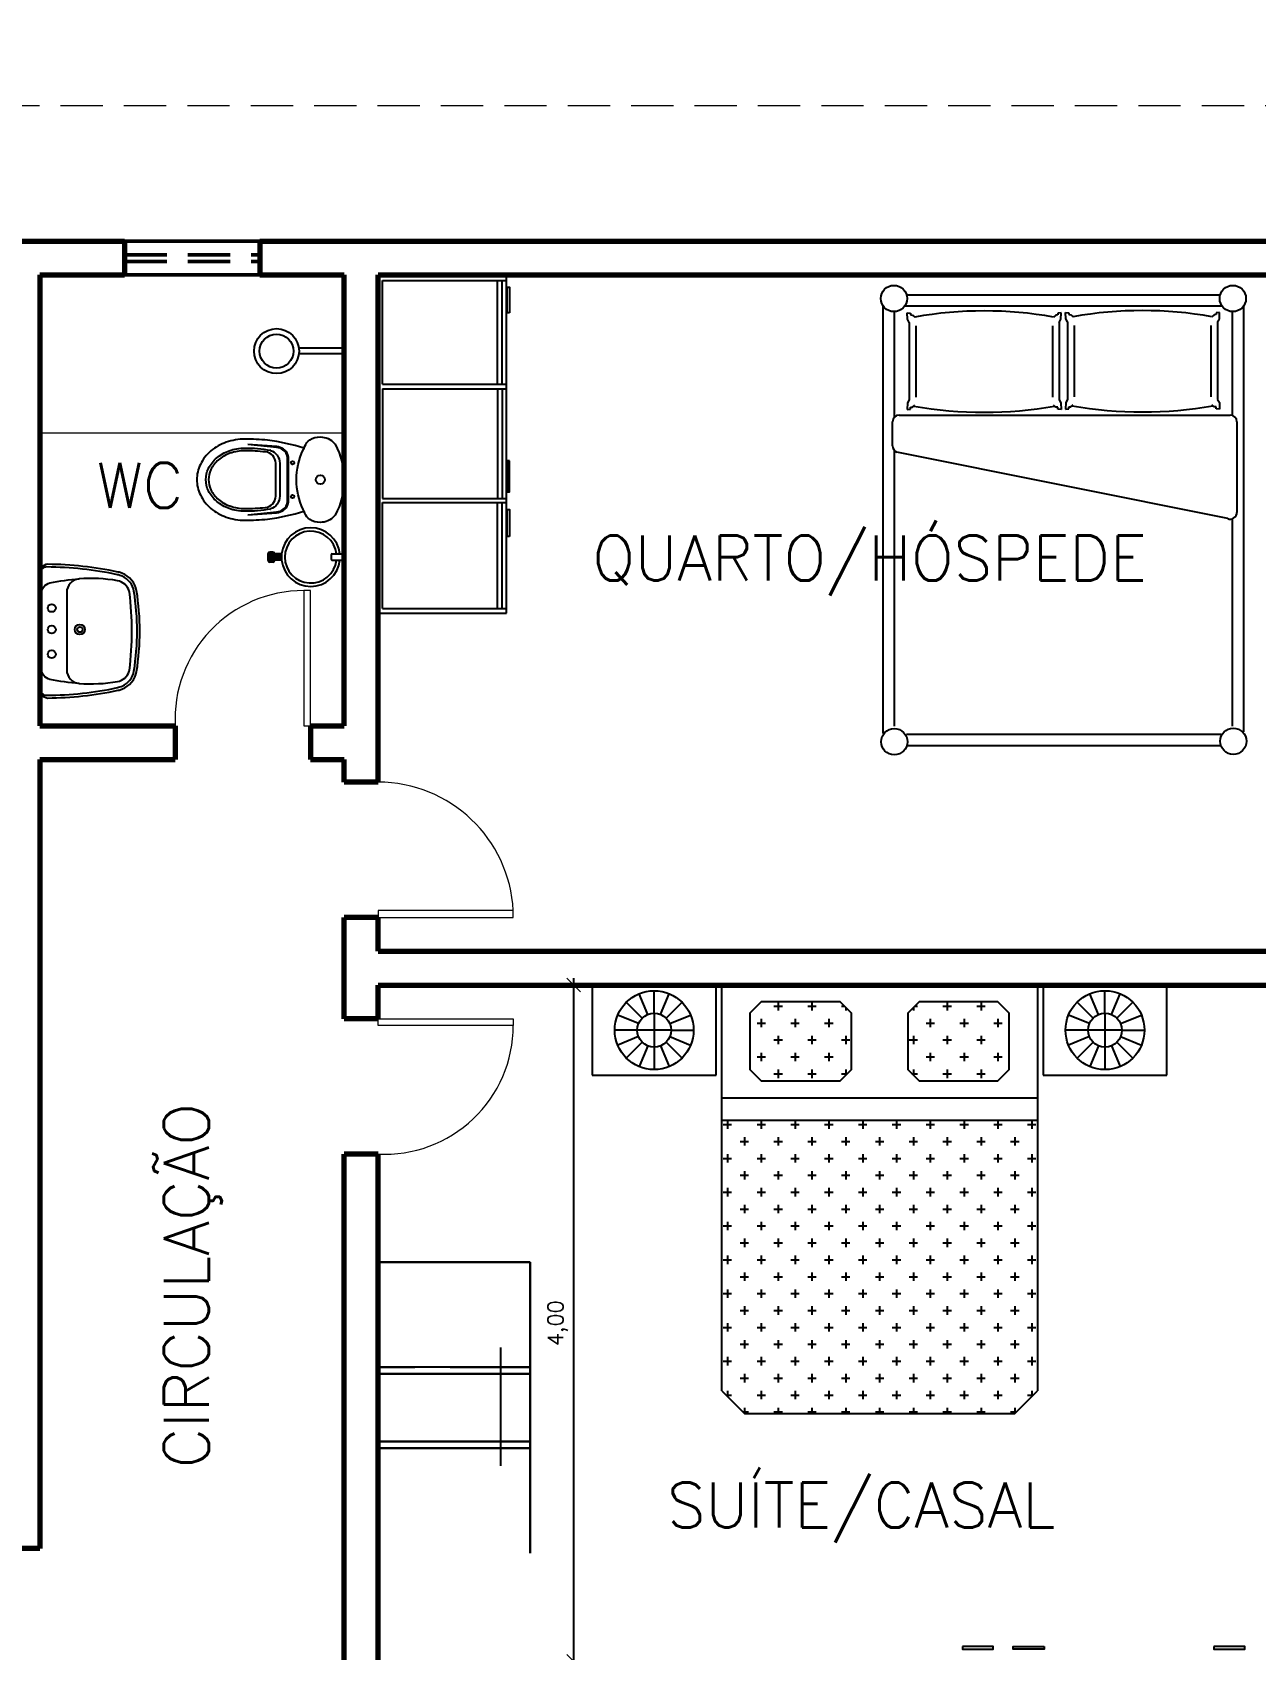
# Model space of a CAD drawing. Header units: millimetres. Extents: x 1185.4 to 1269.4, y 957.3 to 1016.7.
# Drawn here: x 1207.68 to 1214.92, y 993.42 to 1002.99 of the extents above; entities that cross this region are included whole.
import ezdxf

# ---------------------------------------------------------------- set-up
doc = ezdxf.new("R2010")
doc.units = ezdxf.units.MM
doc.linetypes.add('HIDDEN', pattern=[0.375, 0.25, -0.125])
doc.layers.add('A-EQUIP', color=5, linetype='Continuous')
doc.layers.add('MOBILIA', color=7, linetype='Continuous')
for name, color, linetype, lineweight in [('COTAS', 7, 'Continuous', 5), ('DIF-NÍVEL', 1, 'Continuous', 15), ('JANELAS', 2, 'HIDDEN', 50), ('PAREDES', 4, 'Continuous', 70), ('PORTAS', 2, 'Continuous', 5), ('PROJEÇÕES', 1, 'HIDDEN', 20), ('TEXTO', 3, 'Continuous', 50)]:
    doc.layers.add(name, color=color, linetype=linetype, lineweight=lineweight)
doc.styles.add('ROMANS', font='romans.shx')
doc.dimstyles.new('ESCALA-50', dxfattribs={"dimtxt": 0.09, "dimasz": 0.08, "dimexe": 0.05, "dimexo": 0.1, "dimgap": 0.04, "dimtad": 1, "dimzin": 1, "dimtxsty": 'ROMANS', "dimblk": 'OBLIQUE', "dimcen": 0.05, "dimdle": 0.04, "dimaunit": 1, "dimadec": 0, "dimazin": 0, "dimtfac": 1, "dimtix": 1, "dimtmove": 2, "dimatfit": 3, "dimldrblk": 'OPEN90', "dimfxl": 1, "dimarcsym": 0})

# ---------------------------------------------------------------- blocks, each defined once
blk = doc.blocks.new('*X16')
at = {"color": 0}
for p, q in [((180, 360), (183.75, 360)), ((181.875, 358.125), (181.875, 361.875)), ((195, 360), (198.75, 360)), ((196.875, 358.125), (196.875, 361.875)), ((210, 360), (213.75, 360)), ((211.875, 358.125), (211.875, 361.875)), ((225, 360), (228.75, 360)), ((226.875, 358.125), (226.875, 361.875)), ((240, 360), (243.75, 360)), ((241.875, 358.125), (241.875, 361.875)), ((255, 360), (258.75, 360)), ((256.875, 358.125), (256.875, 361.875)), ((270, 360), (273.75, 360)), ((271.875, 358.125), (271.875, 361.875)), ((285, 360), (288.75, 360)), ((286.875, 358.125), (286.875, 361.875)), ((300, 360), (302.5, 360)), ((301.875, 358.125), (301.875, 360.625)), ((187.5, 352.5), (191.25, 352.5)), ((189.375, 350.625), (189.375, 354.375)), ((202.5, 352.5), (206.25, 352.5)), ((204.375, 350.625), (204.375, 354.375)), ((217.5, 352.5), (221.25, 352.5)), ((219.375, 350.625), (219.375, 354.375)), ((232.5, 352.5), (236.25, 352.5)), ((234.375, 350.625), (234.375, 354.375)), ((247.5, 352.5), (251.25, 352.5)), ((249.375, 350.625), (249.375, 354.375)), ((262.5, 352.5), (266.25, 352.5)), ((264.375, 350.625), (264.375, 354.375)), ((277.5, 352.5), (281.25, 352.5)), ((279.375, 350.625), (279.375, 354.375)), ((292.5, 352.5), (296.25, 352.5)), ((294.375, 350.625), (294.375, 354.375)), ((307.5, 352.5), (310, 352.5)), ((309.375, 350.625), (309.375, 353.125)), ((135, 345), (138.75, 345)), ((136.875, 343.125), (136.875, 346.875)), ((150, 345), (153.75, 345)), ((151.875, 343.125), (151.875, 346.875)), ((180, 345), (183.75, 345)), ((181.875, 343.125), (181.875, 346.875)), ((195, 345), (198.75, 345)), ((196.875, 343.125), (196.875, 346.875)), ((210, 345), (213.75, 345)), ((211.875, 343.125), (211.875, 346.875)), ((225, 345), (228.75, 345)), ((226.875, 343.125), (226.875, 346.875)), ((240, 345), (243.75, 345)), ((241.875, 343.125), (241.875, 346.875)), ((255, 345), (258.75, 345)), ((256.875, 343.125), (256.875, 346.875)), ((270, 345), (273.75, 345)), ((271.875, 343.125), (271.875, 346.875)), ((285, 345), (288.75, 345)), ((286.875, 343.125), (286.875, 346.875)), ((300, 345), (303.75, 345)), ((301.875, 343.125), (301.875, 346.875)), ((127.5, 337.5), (131.25, 337.5)), ((129.375, 335.625), (129.375, 339.375)), ((142.5, 337.5), (146.25, 337.5)), ((144.375, 335.625), (144.375, 339.375)), ((157.5, 337.5), (161.25, 337.5)), ((159.375, 335.625), (159.375, 339.375)), ((187.5, 337.5), (191.25, 337.5)), ((189.375, 335.625), (189.375, 339.375)), ((202.5, 337.5), (206.25, 337.5)), ((204.375, 335.625), (204.375, 339.375)), ((217.5, 337.5), (221.25, 337.5)), ((219.375, 335.625), (219.375, 339.375)), ((232.5, 337.5), (236.25, 337.5)), ((234.375, 335.625), (234.375, 339.375)), ((247.5, 337.5), (251.25, 337.5)), ((249.375, 335.625), (249.375, 339.375)), ((262.5, 337.5), (266.25, 337.5)), ((264.375, 335.625), (264.375, 339.375)), ((277.5, 337.5), (281.25, 337.5)), ((279.375, 335.625), (279.375, 339.375)), ((292.5, 337.5), (296.25, 337.5)), ((294.375, 335.625), (294.375, 339.375)), ((307.5, 337.5), (310, 337.5)), ((309.375, 335.625), (309.375, 339.375)), ((136.875, 328.125), (136.875, 331.875)), ((151.875, 328.125), (151.875, 331.875)), ((181.875, 328.125), (181.875, 331.875)), ((196.875, 328.125), (196.875, 331.875)), ((211.875, 328.125), (211.875, 331.875)), ((226.875, 328.125), (226.875, 331.875)), ((241.875, 328.125), (241.875, 331.875)), ((256.875, 328.125), (256.875, 331.875)), ((271.875, 328.125), (271.875, 331.875)), ((286.875, 328.125), (286.875, 331.875)), ((301.875, 328.125), (301.875, 331.875)), ((129.375, 320.625), (129.375, 324.375)), ((135, 330), (138.75, 330)), ((144.375, 320.625), (144.375, 324.375)), ((150, 330), (153.75, 330)), ((159.375, 320.625), (159.375, 324.375)), ((180, 330), (183.75, 330)), ((189.375, 320.625), (189.375, 324.375)), ((195, 330), (198.75, 330)), ((204.375, 320.625), (204.375, 324.375)), ((210, 330), (213.75, 330)), ((219.375, 320.625), (219.375, 324.375)), ((225, 330), (228.75, 330)), ((234.375, 320.625), (234.375, 324.375)), ((240, 330), (243.75, 330)), ((249.375, 320.625), (249.375, 324.375)), ((255, 330), (258.75, 330)), ((264.375, 320.625), (264.375, 324.375)), ((270, 330), (273.75, 330)), ((279.375, 320.625), (279.375, 324.375)), ((285, 330), (288.75, 330)), ((294.375, 320.625), (294.375, 324.375)), ((300, 330), (303.75, 330)), ((309.375, 320.625), (309.375, 324.375)), ((127.5, 322.5), (131.25, 322.5)), ((136.875, 313.125), (136.875, 316.875)), ((142.5, 322.5), (146.25, 322.5)), ((151.875, 313.125), (151.875, 316.875)), ((157.5, 322.5), (161.25, 322.5)), ((181.875, 313.125), (181.875, 316.875)), ((187.5, 322.5), (191.25, 322.5)), ((196.875, 313.125), (196.875, 316.875)), ((202.5, 322.5), (206.25, 322.5)), ((211.875, 313.125), (211.875, 316.875)), ((217.5, 322.5), (221.25, 322.5)), ((226.875, 313.125), (226.875, 316.875)), ((232.5, 322.5), (236.25, 322.5)), ((241.875, 313.125), (241.875, 316.875)), ((247.5, 322.5), (251.25, 322.5)), ((256.875, 313.125), (256.875, 316.875)), ((262.5, 322.5), (266.25, 322.5)), ((271.875, 313.125), (271.875, 316.875)), ((277.5, 322.5), (281.25, 322.5)), ((286.875, 313.125), (286.875, 316.875)), ((292.5, 322.5), (296.25, 322.5)), ((301.875, 313.125), (301.875, 316.875)), ((307.5, 322.5), (310, 322.5)), ((129.375, 308.125), (129.375, 309.375)), ((135, 315), (138.75, 315)), ((144.375, 305.625), (144.375, 309.375)), ((150, 315), (153.75, 315)), ((159.375, 306.875), (159.375, 309.375)), ((180, 315), (183.75, 315)), ((189.375, 305.625), (189.375, 309.375)), ((195, 315), (198.75, 315)), ((204.375, 305.625), (204.375, 309.375)), ((210, 315), (213.75, 315)), ((219.375, 305.625), (219.375, 309.375)), ((225, 315), (228.75, 315)), ((234.375, 305.625), (234.375, 309.375)), ((240, 315), (243.75, 315)), ((249.375, 305.625), (249.375, 309.375)), ((255, 315), (258.75, 315)), ((264.375, 305.625), (264.375, 309.375)), ((270, 315), (273.75, 315)), ((279.375, 305.625), (279.375, 309.375)), ((285, 315), (288.75, 315)), ((294.375, 305.625), (294.375, 309.375)), ((300, 315), (303.75, 315)), ((309.375, 305.625), (309.375, 309.375)), ((130, 307.5), (131.25, 307.5)), ((142.5, 307.5), (146.25, 307.5)), ((157.5, 307.5), (160, 307.5)), ((181.875, 298.125), (181.875, 301.875)), ((187.5, 307.5), (191.25, 307.5)), ((196.875, 298.125), (196.875, 301.875)), ((202.5, 307.5), (206.25, 307.5)), ((211.875, 298.125), (211.875, 301.875)), ((217.5, 307.5), (221.25, 307.5)), ((226.875, 298.125), (226.875, 301.875)), ((232.5, 307.5), (236.25, 307.5)), ((241.875, 298.125), (241.875, 301.875)), ((247.5, 307.5), (251.25, 307.5)), ((256.875, 298.125), (256.875, 301.875)), ((262.5, 307.5), (266.25, 307.5)), ((271.875, 298.125), (271.875, 301.875)), ((277.5, 307.5), (281.25, 307.5)), ((286.875, 298.125), (286.875, 301.875)), ((292.5, 307.5), (296.25, 307.5)), ((301.875, 298.125), (301.875, 301.875)), ((307.5, 307.5), (310, 307.5)), ((180, 300), (183.75, 300)), ((189.375, 290.625), (189.375, 294.375)), ((195, 300), (198.75, 300)), ((204.375, 290.625), (204.375, 294.375)), ((210, 300), (213.75, 300)), ((219.375, 290.625), (219.375, 294.375)), ((225, 300), (228.75, 300)), ((234.375, 290.625), (234.375, 294.375)), ((240, 300), (243.75, 300)), ((249.375, 290.625), (249.375, 294.375)), ((255, 300), (258.75, 300)), ((264.375, 290.625), (264.375, 294.375)), ((270, 300), (273.75, 300)), ((279.375, 290.625), (279.375, 294.375)), ((285, 300), (288.75, 300)), ((294.375, 290.625), (294.375, 294.375)), ((300, 300), (303.75, 300)), ((309.375, 290.625), (309.375, 294.375)), ((187.5, 292.5), (191.25, 292.5)), ((202.5, 292.5), (206.25, 292.5)), ((217.5, 292.5), (221.25, 292.5)), ((232.5, 292.5), (236.25, 292.5)), ((247.5, 292.5), (251.25, 292.5)), ((262.5, 292.5), (266.25, 292.5)), ((277.5, 292.5), (281.25, 292.5)), ((292.5, 292.5), (296.25, 292.5)), ((307.5, 292.5), (310, 292.5)), ((180, 285), (183.75, 285)), ((181.875, 283.125), (181.875, 286.875)), ((195, 285), (198.75, 285)), ((196.875, 283.125), (196.875, 286.875)), ((210, 285), (213.75, 285)), ((211.875, 283.125), (211.875, 286.875)), ((225, 285), (228.75, 285)), ((226.875, 283.125), (226.875, 286.875)), ((240, 285), (243.75, 285)), ((241.875, 283.125), (241.875, 286.875)), ((255, 285), (258.75, 285)), ((256.875, 283.125), (256.875, 286.875)), ((270, 285), (273.75, 285)), ((271.875, 283.125), (271.875, 286.875)), ((285, 285), (288.75, 285)), ((286.875, 283.125), (286.875, 286.875)), ((300, 285), (303.75, 285)), ((301.875, 283.125), (301.875, 286.875)), ((129.375, 275.625), (129.375, 276.875)), ((130, 277.5), (131.25, 277.5)), ((142.5, 277.5), (146.25, 277.5)), ((144.375, 275.625), (144.375, 279.375)), ((157.5, 277.5), (160, 277.5)), ((159.375, 275.625), (159.375, 278.125)), ((187.5, 277.5), (191.25, 277.5)), ((189.375, 275.625), (189.375, 279.375)), ((202.5, 277.5), (206.25, 277.5)), ((204.375, 275.625), (204.375, 279.375)), ((217.5, 277.5), (221.25, 277.5)), ((219.375, 275.625), (219.375, 279.375)), ((232.5, 277.5), (236.25, 277.5)), ((234.375, 275.625), (234.375, 279.375)), ((247.5, 277.5), (251.25, 277.5)), ((249.375, 275.625), (249.375, 279.375)), ((262.5, 277.5), (266.25, 277.5)), ((264.375, 275.625), (264.375, 279.375)), ((277.5, 277.5), (281.25, 277.5)), ((279.375, 275.625), (279.375, 279.375)), ((292.5, 277.5), (296.25, 277.5)), ((294.375, 275.625), (294.375, 279.375)), ((307.5, 277.5), (310, 277.5)), ((309.375, 275.625), (309.375, 279.375)), ((135, 270), (138.75, 270)), ((136.875, 268.125), (136.875, 271.875)), ((150, 270), (153.75, 270)), ((151.875, 268.125), (151.875, 271.875)), ((180, 270), (183.75, 270)), ((181.875, 268.125), (181.875, 271.875)), ((195, 270), (198.75, 270)), ((196.875, 268.125), (196.875, 271.875)), ((210, 270), (213.75, 270)), ((211.875, 268.125), (211.875, 271.875)), ((225, 270), (228.75, 270)), ((226.875, 268.125), (226.875, 271.875)), ((240, 270), (243.75, 270)), ((241.875, 268.125), (241.875, 271.875)), ((255, 270), (258.75, 270)), ((256.875, 268.125), (256.875, 271.875)), ((270, 270), (273.75, 270)), ((271.875, 268.125), (271.875, 271.875)), ((285, 270), (288.75, 270)), ((286.875, 268.125), (286.875, 271.875)), ((300, 270), (303.75, 270)), ((301.875, 268.125), (301.875, 271.875)), ((127.5, 262.5), (131.25, 262.5)), ((129.375, 260.625), (129.375, 264.375)), ((142.5, 262.5), (146.25, 262.5)), ((144.375, 260.625), (144.375, 264.375)), ((157.5, 262.5), (161.25, 262.5)), ((159.375, 260.625), (159.375, 264.375)), ((187.5, 262.5), (191.25, 262.5)), ((189.375, 260.625), (189.375, 264.375)), ((202.5, 262.5), (206.25, 262.5)), ((204.375, 260.625), (204.375, 264.375)), ((217.5, 262.5), (221.25, 262.5)), ((219.375, 260.625), (219.375, 264.375)), ((232.5, 262.5), (236.25, 262.5)), ((234.375, 260.625), (234.375, 264.375)), ((247.5, 262.5), (251.25, 262.5)), ((249.375, 260.625), (249.375, 264.375)), ((262.5, 262.5), (266.25, 262.5)), ((264.375, 260.625), (264.375, 264.375)), ((277.5, 262.5), (281.25, 262.5)), ((279.375, 260.625), (279.375, 264.375)), ((292.5, 262.5), (296.25, 262.5)), ((294.375, 260.625), (294.375, 264.375)), ((307.5, 262.5), (310, 262.5)), ((309.375, 260.625), (309.375, 264.375)), ((135, 255), (138.75, 255)), ((136.875, 253.125), (136.875, 256.875)), ((150, 255), (153.75, 255)), ((151.875, 253.125), (151.875, 256.875)), ((180, 255), (183.75, 255)), ((181.875, 253.125), (181.875, 256.875)), ((195, 255), (198.75, 255)), ((196.875, 253.125), (196.875, 256.875)), ((210, 255), (213.75, 255)), ((211.875, 253.125), (211.875, 256.875)), ((225, 255), (228.75, 255)), ((226.875, 253.125), (226.875, 256.875)), ((240, 255), (243.75, 255)), ((241.875, 253.125), (241.875, 256.875)), ((255, 255), (258.75, 255)), ((256.875, 253.125), (256.875, 256.875)), ((270, 255), (273.75, 255)), ((271.875, 253.125), (271.875, 256.875)), ((285, 255), (288.75, 255)), ((286.875, 253.125), (286.875, 256.875)), ((300, 255), (303.75, 255)), ((301.875, 253.125), (301.875, 256.875)), ((127.5, 247.5), (131.25, 247.5)), ((129.375, 245.625), (129.375, 249.375)), ((142.5, 247.5), (146.25, 247.5)), ((144.375, 245.625), (144.375, 249.375)), ((157.5, 247.5), (161.25, 247.5)), ((159.375, 245.625), (159.375, 249.375)), ((187.5, 247.5), (191.25, 247.5)), ((189.375, 245.625), (189.375, 249.375)), ((202.5, 247.5), (206.25, 247.5)), ((204.375, 245.625), (204.375, 249.375)), ((217.5, 247.5), (221.25, 247.5)), ((219.375, 245.625), (219.375, 249.375)), ((232.5, 247.5), (236.25, 247.5)), ((234.375, 245.625), (234.375, 249.375)), ((247.5, 247.5), (251.25, 247.5)), ((249.375, 245.625), (249.375, 249.375)), ((262.5, 247.5), (266.25, 247.5)), ((264.375, 245.625), (264.375, 249.375)), ((277.5, 247.5), (281.25, 247.5)), ((279.375, 245.625), (279.375, 249.375)), ((292.5, 247.5), (296.25, 247.5)), ((294.375, 245.625), (294.375, 249.375)), ((307.5, 247.5), (310, 247.5)), ((309.375, 245.625), (309.375, 249.375)), ((135, 240), (138.75, 240)), ((136.875, 238.125), (136.875, 241.875)), ((150, 240), (153.75, 240)), ((151.875, 238.125), (151.875, 241.875)), ((180, 240), (183.75, 240)), ((181.875, 238.125), (181.875, 241.875)), ((195, 240), (198.75, 240)), ((196.875, 238.125), (196.875, 241.875)), ((210, 240), (213.75, 240)), ((211.875, 238.125), (211.875, 241.875)), ((225, 240), (228.75, 240)), ((226.875, 238.125), (226.875, 241.875)), ((240, 240), (243.75, 240)), ((241.875, 238.125), (241.875, 241.875)), ((255, 240), (258.75, 240)), ((256.875, 238.125), (256.875, 241.875)), ((270, 240), (273.75, 240)), ((271.875, 238.125), (271.875, 241.875)), ((285, 240), (288.75, 240)), ((286.875, 238.125), (286.875, 241.875)), ((300, 240), (303.75, 240)), ((301.875, 238.125), (301.875, 241.875)), ((187.5, 232.5), (191.25, 232.5)), ((189.375, 230.625), (189.375, 234.375)), ((202.5, 232.5), (206.25, 232.5)), ((204.375, 230.625), (204.375, 234.375)), ((217.5, 232.5), (221.25, 232.5)), ((219.375, 230.625), (219.375, 234.375)), ((232.5, 232.5), (236.25, 232.5)), ((234.375, 230.625), (234.375, 234.375)), ((247.5, 232.5), (251.25, 232.5)), ((249.375, 230.625), (249.375, 234.375)), ((262.5, 232.5), (266.25, 232.5)), ((264.375, 230.625), (264.375, 234.375)), ((277.5, 232.5), (281.25, 232.5)), ((279.375, 230.625), (279.375, 234.375)), ((292.5, 232.5), (296.25, 232.5)), ((294.375, 230.625), (294.375, 234.375)), ((307.5, 232.5), (310, 232.5)), ((309.375, 231.875), (309.375, 234.375)), ((180, 225), (183.75, 225)), ((181.875, 223.125), (181.875, 226.875)), ((195, 225), (198.75, 225)), ((196.875, 223.125), (196.875, 226.875)), ((210, 225), (213.75, 225)), ((211.875, 223.125), (211.875, 226.875)), ((225, 225), (228.75, 225)), ((226.875, 223.125), (226.875, 226.875)), ((240, 225), (243.75, 225)), ((241.875, 223.125), (241.875, 226.875)), ((255, 225), (258.75, 225)), ((256.875, 223.125), (256.875, 226.875)), ((270, 225), (273.75, 225)), ((271.875, 223.125), (271.875, 226.875)), ((285, 225), (288.75, 225)), ((286.875, 223.125), (286.875, 226.875)), ((300, 225), (302.5, 225)), ((301.875, 224.375), (301.875, 226.875))]:
    blk.add_line(p, q, dxfattribs=at)
blk = doc.blocks.new('CAMACASAL')
at = {"layer": 'MOBILIA'}
for p, q in [((40, 0), (0, 0)), ((0, 0), (0, -55)), ((40, -55), (40, 0)), ((17.13, -20.57), (13.3, -11.33)), ((20, -20), (20, -10)), ((22.87, -20.57), (26.7, -11.33)), ((13.07, -24.63), (3.83, -20.8)), ((14.7, -22.2), (7.63, -15.13)), ((20, -20), (20, -35)), ((25.3, -22.2), (32.37, -15.13)), ((26.93, -24.63), (36.17, -20.8)), ((12.5, -27.5), (2.5, -27.5)), ((12.5, -27.5), (27.5, -27.5)), ((27.5, -27.5), (37.5, -27.5)), ((13.07, -30.37), (3.83, -34.2)), ((14.7, -32.8), (7.63, -39.87)), ((17.13, -34.43), (13.3, -43.67)), ((20, -35), (20, -45)), ((22.87, -34.43), (26.7, -43.67)), ((25.3, -32.8), (32.37, -39.87)), ((26.93, -30.37), (36.17, -34.2)), ((0, -55), (40, -55)), ((0, -57.5), (0, -197.5)), ((0, -57.5), (60, -57.5)), ((50, -197.5), (50, -57.5)), ((60, -197.5), (60, -57.5)), ((60, -57.5), (180, -57.5)), ((190, -67.5), (180, -57.5)), ((190, -187.5), (190, -67.5)), ((180, -197.5), (190, -187.5)), ((60, -197.5), (0, -197.5)), ((0, -200), (0, -255)), ((40, -200), (0, -200)), ((40, -255), (40, -200)), ((180, -197.5), (60, -197.5)), ((14.7, -222.2), (7.63, -215.13)), ((17.13, -220.57), (13.3, -211.33)), ((20, -220), (20, -210)), ((22.87, -220.57), (26.7, -211.33)), ((25.3, -222.2), (32.37, -215.13)), ((13.07, -224.63), (3.83, -220.8)), ((20, -220), (20, -235)), ((26.93, -224.63), (36.17, -220.8)), ((12.5, -227.5), (2.5, -227.5)), ((12.5, -227.5), (27.5, -227.5)), ((27.5, -227.5), (37.5, -227.5)), ((13.07, -230.37), (3.83, -234.2)), ((14.7, -232.8), (7.63, -239.87)), ((17.13, -234.43), (13.3, -243.67)), ((20, -235), (20, -245)), ((22.87, -234.43), (26.7, -243.67)), ((25.3, -232.8), (32.37, -239.87)), ((26.93, -230.37), (36.17, -234.2)), ((0, -255), (40, -255))]:
    blk.add_line(p, q, dxfattribs=at)
for points in [[(7.5, -75), (7.5, -110), (12.5, -115), (37.5, -115), (42.5, -110), (42.5, -75), (37.5, -70), (12.5, -70)], [(7.5, -145), (7.5, -180), (12.5, -185), (37.5, -185), (42.5, -180), (42.5, -145), (37.5, -140), (12.5, -140)]]:
    blk.add_lwpolyline(points, close=True, dxfattribs=at)
for centre, radius in [((20, -27.5), 17.5), ((20, -27.5), 7.5), ((20, -227.5), 17.5), ((20, -227.5), 7.5)]:
    blk.add_circle(centre, radius, dxfattribs=at)
blk.add_blockref('*X16', (-120, -420), dxfattribs=at)
blk = doc.blocks.new('_OBLIQUE')
at = {"color": 0, "linetype": 'ByBlock'}
blk.add_line((-0.5, -0.5), (0.5, 0.5), dxfattribs=at)
blk = doc.blocks.new('*D71')
at = {"layer": 'COTAS', "color": 0, "lineweight": -2}
for p, q in [((1197.7905, 1004.9893), (1197.7905, 1007.6377)), ((1215.9239, 1001.8559), (1215.9239, 1007.6377)), ((1215.9639, 1007.5877), (1197.7505, 1007.5877))]:
    blk.add_line(p, q, dxfattribs=at)
at = {"layer": 'Defpoints', "color": 0}
for p in [(1197.7905, 1007.5877), (1197.7905, 1004.8893), (1215.9239, 1001.7559)]:
    blk.add_point(p, dxfattribs=at)
at = {"layer": 'COTAS', "color": 0, "lineweight": -2, "xscale": 0.08, "yscale": 0.08, "zscale": 0.08, "rotation": 180}
blk.add_blockref('_OBLIQUE', (1197.7905, 1007.5877), dxfattribs=at)
at = {"layer": 'COTAS', "color": 0, "lineweight": -2, "xscale": 0.08, "yscale": 0.08, "zscale": 0.08}
blk.add_blockref('_OBLIQUE', (1215.9239, 1007.5877), dxfattribs=at)
at = {"layer": 'COTAS', "color": 0, "insert": (1206.8572, 1007.6813), "char_height": 0.09, "attachment_point": 5, "style": 'ROMANS'}
blk.add_mtext('18,13', dxfattribs=at)
blk = doc.blocks.new('_Open90')
at = {"color": 0, "linetype": 'ByBlock', "lineweight": -2}
for p, q in [((0, 0), (-1, 0)), ((-0.5, 0.5), (0, 0)), ((0, 0), (-0.5, -0.5))]:
    blk.add_line(p, q, dxfattribs=at)
blk = doc.blocks.new('*D70')
at = {"layer": 'COTAS', "color": 0, "lineweight": -2}
for p, q in [((1210.8805, 997.3959), (1210.8805, 993.3159)), ((1209.9805, 997.3559), (1210.9305, 997.3559)), ((1209.9805, 993.3559), (1210.9305, 993.3559))]:
    blk.add_line(p, q, dxfattribs=at)
at = {"layer": 'Defpoints', "color": 0}
for p in [(1209.8805, 997.3559), (1209.8805, 993.3559), (1210.8805, 993.3559)]:
    blk.add_point(p, dxfattribs=at)
at = {"layer": 'COTAS', "color": 0, "lineweight": -2, "xscale": 0.08, "yscale": 0.08, "zscale": 0.08}
for p, rotation in [((1210.8805, 997.3559), 90), ((1210.8805, 993.3559), 270)]:
    blk.add_blockref('_OBLIQUE', p, dxfattribs=dict(at, rotation=rotation))
at = {"layer": 'COTAS', "color": 0, "insert": (1210.787, 995.3559), "char_height": 0.09, "attachment_point": 5, "rotation": 90, "style": 'ROMANS'}
blk.add_mtext('4,00', dxfattribs=at)

msp = doc.modelspace()

# ---------------------------------------------------------------- linework, layer by layer
for p, q in [((1209.7239, 1001.5559), (1210.4839, 1001.5559)), ((1209.7239, 999.5559), (1209.7239, 1001.5559)), ((1209.7505, 1001.5234), (1210.4839, 1001.5234)), ((1209.7505, 1000.9098), (1209.7505, 1001.5234)), ((1210.4305, 1000.9098), (1210.4305, 1001.5234)), ((1210.4572, 1000.9098), (1210.4572, 1001.5234)), ((1210.4839, 999.5559), (1210.4839, 1001.5559)), ((1212.8497, 1001.4391), (1214.7057, 1001.4391)), ((1212.7096, 1001.3757), (1212.7096, 998.8436)), ((1212.7763, 1001.3392), (1212.7763, 1000.7131)), ((1212.8391, 1001.3725), (1214.7164, 1001.3725)), ((1212.8537, 1001.3327), (1212.8726, 1001.3305)), ((1212.8548, 1001.2937), (1212.8537, 1001.3327)), ((1212.8726, 1001.3305), (1212.8726, 1001.3193)), ((1212.8726, 1001.3193), (1212.886, 1001.3182)), ((1212.886, 1001.3182), (1212.8994, 1001.307)), ((1213.7324, 1001.3182), (1213.719, 1001.307)), ((1213.7458, 1001.3193), (1213.7324, 1001.3182)), ((1213.7647, 1001.3327), (1213.7458, 1001.3305)), ((1213.7458, 1001.3305), (1213.7458, 1001.3193)), ((1213.7636, 1001.2937), (1213.7647, 1001.3327)), ((1213.7914, 1001.2957), (1213.7903, 1001.3347)), ((1213.7903, 1001.3347), (1213.8093, 1001.3324)), ((1213.8015, 1001.2778), (1213.7914, 1001.2957)), ((1213.8093, 1001.3324), (1213.8093, 1001.3213)), ((1213.8093, 1001.3213), (1213.8227, 1001.3202)), ((1213.8227, 1001.3202), (1213.836, 1001.309)), ((1214.669, 1001.3202), (1214.6557, 1001.309)), ((1214.6824, 1001.3213), (1214.669, 1001.3202)), ((1214.7014, 1001.3347), (1214.6824, 1001.3324)), ((1214.6824, 1001.3324), (1214.6824, 1001.3213)), ((1214.6902, 1001.2778), (1214.7003, 1001.2957)), ((1214.7003, 1001.2957), (1214.7014, 1001.3347)), ((1214.7763, 1001.3393), (1214.7763, 1000.7255)), ((1214.843, 1001.3725), (1214.843, 998.8544)), ((1212.8648, 1001.2758), (1212.8548, 1001.2937)), ((1212.8648, 1001.2758), (1212.8648, 1000.8166)), ((1212.9047, 1001.2543), (1212.9047, 1000.8333)), ((1213.7137, 1001.2543), (1213.7137, 1000.8333)), ((1213.7536, 1001.2758), (1213.7636, 1001.2937)), ((1213.7536, 1001.2758), (1213.7536, 1000.8166)), ((1213.8015, 1001.2778), (1213.8015, 1000.8185)), ((1213.8414, 1001.2563), (1213.8414, 1000.8353)), ((1214.6503, 1001.2563), (1214.6503, 1000.8353)), ((1214.6902, 1001.2778), (1214.6902, 1000.8185)), ((1209.7505, 1000.9098), (1210.4839, 1000.9098)), ((1209.7505, 1000.8832), (1210.4839, 1000.8832)), ((1209.7505, 1000.8832), (1209.7505, 1000.2346)), ((1210.4305, 1000.8832), (1210.4305, 1000.2346)), ((1210.4572, 1000.8832), (1210.4572, 1000.2346)), ((1213.8015, 1000.8185), (1213.7914, 1000.8007)), ((1214.6902, 1000.8185), (1214.7003, 1000.8007)), ((1212.8071, 1000.7275), (1214.764, 1000.7275)), ((1212.8548, 1000.7987), (1212.8537, 1000.7597)), ((1212.8537, 1000.7597), (1212.8726, 1000.7619)), ((1212.8648, 1000.8166), (1212.8548, 1000.7987)), ((1212.8726, 1000.7731), (1212.886, 1000.7742)), ((1212.8726, 1000.7619), (1212.8726, 1000.7731)), ((1212.886, 1000.7742), (1212.8994, 1000.7853)), ((1213.7324, 1000.7742), (1213.719, 1000.7853)), ((1213.7458, 1000.7731), (1213.7324, 1000.7742)), ((1213.7458, 1000.7619), (1213.7458, 1000.7731)), ((1213.7647, 1000.7597), (1213.7458, 1000.7619)), ((1213.7536, 1000.8166), (1213.7636, 1000.7987)), ((1213.7636, 1000.7987), (1213.7647, 1000.7597)), ((1213.7914, 1000.8007), (1213.7903, 1000.7617)), ((1213.7903, 1000.7617), (1213.8093, 1000.7639)), ((1213.8093, 1000.7751), (1213.8227, 1000.7762)), ((1213.8093, 1000.7639), (1213.8093, 1000.7751)), ((1213.8227, 1000.7762), (1213.836, 1000.7873)), ((1214.669, 1000.7762), (1214.6557, 1000.7873)), ((1214.6824, 1000.7751), (1214.669, 1000.7762)), ((1214.6824, 1000.7639), (1214.6824, 1000.7751)), ((1214.7014, 1000.7617), (1214.6824, 1000.7639)), ((1214.7003, 1000.8007), (1214.7014, 1000.7617)), ((1212.7671, 1000.546), (1212.7671, 1000.6875)), ((1214.804, 1000.6875), (1214.804, 1000.1519)), ((1212.7763, 1000.5204), (1212.7763, 998.8866)), ((1214.7496, 1000.1146), (1212.7927, 1000.5087)), ((1209.7505, 1000.2346), (1210.4839, 1000.2346)), ((1209.7505, 1000.2092), (1210.4839, 1000.2092)), ((1209.7505, 999.5825), (1209.7505, 1000.2092)), ((1210.4305, 999.5825), (1210.4305, 1000.2092)), ((1210.4572, 999.5825), (1210.4572, 1000.2092)), ((1214.7763, 1000.1139), (1214.7763, 998.8866)), ((1209.7505, 999.5825), (1210.4839, 999.5825)), ((1209.7239, 999.5559), (1210.4839, 999.5559)), ((1212.8506, 998.8391), (1214.7085, 998.8391)), ((1212.8475, 998.7725), (1214.7116, 998.7725))]:
    msp.add_line(p, q)
at = {"extrusion": (1, -6.12323e-17, -1.83691e-16)}
msp.add_line((1210.451, 994.512, 0.9), (1210.451, 995.212, 0.9), dxfattribs=at)
for points in [[(1210.5016, 1001.3326), (1210.4883, 1001.3326), (1210.4883, 1001.4838), (1210.5016, 1001.4838)], [(1210.5016, 1000.4561), (1210.4883, 1000.4561), (1210.4883, 1000.2742), (1210.5016, 1000.2742)], [(1210.5016, 1000.0096), (1210.4883, 1000.0096), (1210.4883, 1000.1696), (1210.5016, 1000.1696)], [(1213.18, 993.4426), (1213.18, 993.4274), (1213.3624, 993.4274), (1213.3624, 993.4426)], [(1213.664, 993.4426), (1213.664, 993.4274), (1213.4816, 993.4274), (1213.4816, 993.4426)], [(1214.6682, 993.4426), (1214.6682, 993.4274), (1214.8506, 993.4274), (1214.8506, 993.4426)]]:
    msp.add_lwpolyline(points, close=True)
for centre in [(1212.7754, 1001.4168), (1214.78, 1001.4168), (1212.7773, 998.7951), (1214.7827, 998.7979)]:
    msp.add_circle(centre, 0.0776)
for centre, radius, start, end in [((1213.3092, 999.0041), 2.3392, 79.90998, 100.09002), ((1214.2458, 999.0061), 2.3392, 79.90998, 100.09002), ((1212.8071, 1000.6875), 0.04, 90, 180), ((1213.3092, 1003.2114), 2.4671, 260.28048, 279.71952), ((1214.2458, 1003.2134), 2.4671, 260.28048, 279.71952), ((1214.764, 1000.6875), 0.04, 0, 90), ((1212.8071, 1000.546), 0.04, 180, 248.94125), ((1214.764, 1000.1519), 0.04, 248.94125, 0)]:
    msp.add_arc(centre, radius, start, end)
at = {"layer": 'A-EQUIP', "extrusion": (1, -6.12323e-17, -1.83691e-16)}
msp.add_line((1210.451, 994.512, 0.8), (1210.451, 994.512, 0.9), dxfattribs=at)
at = {"layer": 'DIF-NÍVEL'}
msp.add_line((1207.7239, 1000.6226), (1209.5239, 1000.6226), dxfattribs=at)
at = {"layer": 'JANELAS', "linetype": 'ByBlock'}
for p, q in [((1208.2239, 1001.7559), (1209.0239, 1001.7559)), ((1208.2239, 1001.5559), (1209.0239, 1001.5559))]:
    msp.add_line(p, q, dxfattribs=at)
at = {"layer": 'JANELAS', "linetype": 'HIDDEN'}
for p, q in [((1208.2239, 1001.6759), (1209.0239, 1001.6759)), ((1208.2239, 1001.6359), (1209.0239, 1001.6359))]:
    msp.add_line(p, q, dxfattribs=at)
at = {"layer": 'MOBILIA'}
for p, q in [((1209.5235, 1001.1223), (1209.2558, 1001.1223)), ((1209.5235, 1001.1223), (1209.5235, 1001.089)), ((1209.5235, 1001.089), (1209.2558, 1001.089)), ((1209.0723, 999.9061), (1209.0723, 999.8687)), ((1209.1123, 999.9061), (1209.0723, 999.9061)), ((1209.1123, 999.9023), (1209.0723, 999.9023)), ((1209.1123, 999.8986), (1209.0723, 999.8986)), ((1209.1123, 999.8949), (1209.0723, 999.8949)), ((1209.1123, 999.8911), (1209.0723, 999.8911)), ((1209.1123, 999.8874), (1209.0723, 999.8874)), ((1209.1123, 999.8837), (1209.0723, 999.8837)), ((1209.1123, 999.8799), (1209.0723, 999.8799)), ((1209.1123, 999.8762), (1209.0723, 999.8762)), ((1209.1123, 999.8725), (1209.0723, 999.8725)), ((1209.1123, 999.8687), (1209.0723, 999.8687)), ((1209.1117, 999.9098), (1209.073, 999.9098)), ((1209.1116, 999.865), (1209.073, 999.865)), ((1209.1093, 999.9135), (1209.0754, 999.9135)), ((1209.1093, 999.8613), (1209.0754, 999.8613)), ((1209.1017, 999.9167), (1209.083, 999.9167)), ((1209.1533, 999.9061), (1209.1123, 999.9061)), ((1209.1123, 999.9061), (1209.1123, 999.8687)), ((1209.1533, 999.8687), (1209.1123, 999.8687)), ((1209.1137, 999.9061), (1209.1137, 999.8687)), ((1209.153, 999.9023), (1209.1137, 999.9023)), ((1209.1527, 999.8986), (1209.1137, 999.8986)), ((1209.1525, 999.8949), (1209.1137, 999.8949)), ((1209.1524, 999.8911), (1209.1137, 999.8911)), ((1209.1523, 999.8874), (1209.1137, 999.8874)), ((1209.1524, 999.8837), (1209.1137, 999.8837)), ((1209.1525, 999.8799), (1209.1137, 999.8799)), ((1209.1527, 999.8762), (1209.1137, 999.8762)), ((1209.153, 999.8725), (1209.1137, 999.8725)), ((1209.4457, 999.8993), (1209.4457, 999.8753)), ((1209.4523, 999.906), (1209.498, 999.906)), ((1209.4523, 999.8686), (1209.498, 999.8686)), ((1209.498, 999.906), (1209.519, 999.9059)), ((1209.498, 999.8686), (1209.519, 999.8686)), ((1209.5257, 999.8993), (1209.5257, 999.8753)), ((1207.7204, 999.1133), (1207.7204, 999.785)), ((1209.1017, 999.8581), (1209.083, 999.8581)), ((1209.7239, 995.0959, 0.385), (1209.7239, 995.7159, 0.385)), ((1209.7239, 995.7159, 0.385), (1210.6239, 995.7159, 0.385)), ((1210.6239, 995.7159, 0.385), (1210.6239, 995.0959, 0.385)), ((1209.7239, 995.0959, 0.76), (1209.7239, 994.6159, 0.76)), ((1210.6239, 995.0959, 0.76), (1209.7239, 995.0959, 0.76)), ((1209.942, 995.0959, 0.385), (1209.7239, 995.0959, 0.385)), ((1210.6239, 995.0959, 0.385), (1210.151, 995.0959, 0.385)), ((1210.6239, 994.6159, 0.76), (1210.6239, 995.0959, 0.76)), ((1209.7239, 994.6559, 0.04), (1209.7239, 995.0559, 0.04)), ((1210.6239, 995.0559, 0.04), (1209.7239, 995.0559, 0.04)), ((1209.7239, 995.0559, 0.4933), (1210.6239, 995.0559, 0.4933)), ((1209.7239, 995.0559, 0.4933), (1209.7239, 994.6559, 0.4933)), ((1209.7239, 995.0559, 0.72), (1210.6239, 995.0559, 0.72)), ((1209.7239, 995.0559, 0.72), (1209.7239, 994.6559, 0.72)), ((1209.7239, 995.0559, 0.2667), (1210.6239, 995.0559, 0.2667)), ((1209.7239, 995.0559, 0.2667), (1209.7239, 994.6559, 0.2667)), ((1210.6239, 995.0559, 0.04), (1210.6239, 994.6559, 0.04)), ((1210.6239, 994.8559, 0.4933), (1210.6239, 995.0559, 0.4933)), ((1210.6239, 994.8559, 0.2667), (1210.6239, 995.0559, 0.2667)), ((1210.6239, 994.6559, 0.4933), (1210.6239, 995.0559, 0.4933)), ((1210.6239, 994.6559, 0.72), (1210.6239, 995.0559, 0.72)), ((1210.6239, 994.6559, 0.2667), (1210.6239, 995.0559, 0.2667)), ((1210.6239, 994.6559, 0.04), (1209.7239, 994.6559, 0.04)), ((1209.7239, 994.6559, 0.4933), (1210.6239, 994.6559, 0.4933)), ((1209.7239, 994.6559, 0.72), (1210.6239, 994.6559, 0.72)), ((1209.7239, 994.6559, 0.2667), (1210.6239, 994.6559, 0.2667)), ((1210.6239, 994.6159, 0.76), (1209.7239, 994.6159, 0.76)), ((1209.7239, 993.9959, 0.385), (1209.7239, 994.6159, 0.385)), ((1209.7239, 994.6159, 0.385), (1209.9753, 994.6159, 0.385)), ((1210.151, 994.6159, 0.385), (1210.6239, 994.6159, 0.385)), ((1210.6239, 994.6159, 0.385), (1210.6239, 993.9959, 0.385))]:
    msp.add_line(p, q, dxfattribs=at)
at = {"layer": 'MOBILIA', "extrusion": (0, 0, -1)}
for p, q in [((1210.6239, 995.7159, 0.375), (1209.7239, 995.7159, 0.375)), ((1209.7239, 995.7159, 0.375), (1209.7239, 995.0959, 0.375)), ((1210.6239, 995.0959, 0.375), (1210.6239, 995.7159, 0.375)), ((1209.7239, 995.0959, 0.375), (1209.942, 995.0959, 0.375)), ((1210.151, 995.0959, 0.375), (1210.6239, 995.0959, 0.375)), ((1209.7239, 995.0559, 0.2667), (1210.6239, 995.0559, 0.2667)), ((1209.7239, 994.6559, 0.2667), (1209.7239, 995.0559, 0.2667)), ((1209.7239, 995.0559, 0.4933), (1210.6239, 995.0559, 0.4933)), ((1209.7239, 994.6559, 0.4933), (1209.7239, 995.0559, 0.4933)), ((1209.7239, 995.0559, 0.04), (1209.871, 995.0559, 0.04)), ((1209.7239, 994.6559, 0.04), (1209.7239, 995.0559, 0.04)), ((1210.151, 995.0559, 0.04), (1210.6239, 995.0559, 0.04)), ((1210.6239, 995.0559, 0.2667), (1210.6239, 994.6559, 0.2667)), ((1210.6239, 995.0559, 0.4933), (1210.6239, 994.6559, 0.4933)), ((1210.6239, 995.0559, 0.04), (1210.6239, 994.6559, 0.04)), ((1209.7239, 994.6559, 0.2667), (1210.6239, 994.6559, 0.2667)), ((1209.7239, 994.6559, 0.4933), (1210.6239, 994.6559, 0.4933)), ((1209.7239, 994.6559, 0.04), (1210.6239, 994.6559, 0.04)), ((1210.6239, 994.6159, 0.375), (1209.7239, 994.6159, 0.375)), ((1209.7239, 994.6159, 0.375), (1209.7239, 993.9959, 0.375)), ((1210.6239, 993.9959, 0.375), (1210.6239, 994.6159, 0.375))]:
    msp.add_line(p, q, dxfattribs=at)
at = {"layer": 'MOBILIA', "extrusion": (-2.22045e-16, 1.35963e-32, -1)}
for p, q in [((1209.7239, 994.6159), (1209.7239, 995.0959)), ((1210.6239, 995.0959), (1209.7239, 995.0959)), ((1210.6239, 995.0959), (1210.6239, 994.6159)), ((1209.7239, 995.0559, 0.72), (1209.7239, 994.6559, 0.72)), ((1210.6239, 995.0559, 0.72), (1209.7239, 995.0559, 0.72)), ((1210.6239, 994.6559, 0.72), (1210.6239, 995.0559, 0.72)), ((1210.6239, 994.6559, 0.72), (1209.7239, 994.6559, 0.72)), ((1210.6239, 994.6159), (1209.7239, 994.6159))]:
    msp.add_line(p, q, dxfattribs=at)
at = {"layer": 'MOBILIA', "extrusion": (6.12323e-17, 1, 0)}
for p, q in [((1209.7239, 995.0959), (1209.7239, 995.0959, 0.76)), ((1210.6239, 995.0959, 0.76), (1209.7239, 995.0959, 0.76)), ((1210.6239, 995.0959), (1209.7239, 995.0959)), ((1210.6239, 995.0959, 0.76), (1210.6239, 995.0959)), ((1209.7239, 995.0559, 0.2667), (1210.6239, 995.0559, 0.2667)), ((1209.7239, 995.0559, 0.4933), (1210.6239, 995.0559, 0.4933)), ((1209.7239, 995.0559, 0.2667), (1209.7239, 995.0559, 0.4933)), ((1209.7239, 995.0559, 0.4933), (1210.6239, 995.0559, 0.4933)), ((1209.7239, 995.0559, 0.72), (1210.6239, 995.0559, 0.72)), ((1209.7239, 995.0559, 0.4933), (1209.7239, 995.0559, 0.72)), ((1209.7239, 995.0559, 0.04), (1210.6239, 995.0559, 0.04)), ((1209.7239, 995.0559, 0.2667), (1209.871, 995.0559, 0.2667)), ((1209.7239, 995.0559, 0.04), (1209.7239, 995.0559, 0.2667)), ((1210.151, 995.0559, 0.2667), (1210.6239, 995.0559, 0.2667)), ((1210.6239, 995.0559, 0.4933), (1210.6239, 995.0559, 0.2667)), ((1210.6239, 995.0559, 0.72), (1210.6239, 995.0559, 0.4933)), ((1210.6239, 995.0559, 0.2667), (1210.6239, 995.0559, 0.04)), ((1209.7239, 994.6559, 0.72), (1209.7239, 994.6559, 0.04)), ((1210.6239, 994.6559, 0.72), (1209.7239, 994.6559, 0.72)), ((1210.6239, 994.6559, 0.04), (1209.7239, 994.6559, 0.04)), ((1209.7239, 994.6159, 0.385), (1210.6239, 994.6159, 0.385)), ((1209.7239, 994.6159, 0.375), (1209.7239, 994.6159, 0.385)), ((1210.6239, 994.6159, 0.375), (1209.7239, 994.6159, 0.375)), ((1210.6239, 994.6559, 0.04), (1210.6239, 994.6559, 0.72)), ((1210.6239, 994.6159, 0.375), (1210.6239, 994.6159, 0.385))]:
    msp.add_line(p, q, dxfattribs=at)
at = {"layer": 'MOBILIA', "extrusion": (-6.12323e-17, -1, 0)}
for p, q in [((1210.6239, 995.0959, 0.385), (1209.7239, 995.0959, 0.385)), ((1209.7239, 995.0959, 0.375), (1209.7239, 995.0959, 0.385)), ((1209.7239, 995.0959, 0.375), (1209.942, 995.0959, 0.375)), ((1210.151, 995.0959, 0.375), (1210.6239, 995.0959, 0.375)), ((1210.6239, 995.0959, 0.375), (1210.6239, 995.0959, 0.385)), ((1209.7239, 995.0559, 0.04), (1209.7239, 995.0559, 0.72)), ((1210.6239, 995.0559, 0.04), (1209.7239, 995.0559, 0.04)), ((1210.6239, 995.0559, 0.72), (1209.7239, 995.0559, 0.72)), ((1210.6239, 995.0559, 0.72), (1210.6239, 995.0559, 0.04)), ((1209.7239, 994.6559, 0.4933), (1210.6239, 994.6559, 0.4933)), ((1209.7239, 994.6559, 0.2667), (1210.6239, 994.6559, 0.2667)), ((1209.7239, 994.6559, 0.4933), (1209.7239, 994.6559, 0.2667)), ((1209.7239, 994.6559, 0.72), (1210.6239, 994.6559, 0.72)), ((1209.7239, 994.6559, 0.4933), (1210.6239, 994.6559, 0.4933)), ((1209.7239, 994.6559, 0.72), (1209.7239, 994.6559, 0.4933)), ((1209.7239, 994.6559, 0.2667), (1210.6239, 994.6559, 0.2667)), ((1209.7239, 994.6559, 0.04), (1209.871, 994.6559, 0.04)), ((1209.7239, 994.6559, 0.2667), (1209.7239, 994.6559, 0.04)), ((1209.7239, 994.6159, 0.76), (1209.7239, 994.6159)), ((1210.6239, 994.6159), (1209.7239, 994.6159)), ((1210.6239, 994.6159, 0.76), (1209.7239, 994.6159, 0.76)), ((1210.151, 994.6559, 0.04), (1210.6239, 994.6559, 0.04)), ((1210.6239, 994.6559, 0.2667), (1210.6239, 994.6559, 0.4933)), ((1210.6239, 994.6559, 0.4933), (1210.6239, 994.6559, 0.72)), ((1210.6239, 994.6559, 0.04), (1210.6239, 994.6559, 0.2667)), ((1210.6239, 994.6159), (1210.6239, 994.6159, 0.76))]:
    msp.add_line(p, q, dxfattribs=at)
at = {"layer": 'MOBILIA', "extrusion": (1, -6.12323e-17, -2.22045e-16)}
for p, q in [((1210.6239, 994.6559, 0.04), (1210.6239, 995.0559, 0.04)), ((1210.6239, 995.0559, 0.04), (1210.6239, 995.0559, 0.2667)), ((1210.6239, 995.0559, 0.2667), (1210.6239, 994.6559, 0.2667)), ((1210.6239, 994.6559, 0.2667), (1210.6239, 994.6559, 0.04))]:
    msp.add_line(p, q, dxfattribs=at)
at = {"layer": 'MOBILIA'}
for points in [[(1209.286, 1000.5319, 0.035984), (1209.0706, 1000.5789, 0.023323), (1208.936, 1000.5852, 0.084377), (1208.8252, 1000.5664, 0.091483), (1208.7352, 1000.515, 0.103728), (1208.6728, 1000.435, 0.11443), (1208.6519, 1000.3453, 0.11443), (1208.6727, 1000.2555, 0.103728), (1208.735, 1000.1756, 0.091483), (1208.8251, 1000.1241, 0.084377), (1208.9358, 1000.1052, 0.023323), (1209.0705, 1000.1115, 0.035984), (1209.2858, 1000.1583, 0.277768)], [(1209.0863, 1000.1715, -0.05491), (1208.9359, 1000.1585, -0.084377), (1208.8427, 1000.1744, -0.091483), (1208.7695, 1000.2163, -0.103728), (1208.7206, 1000.279, -0.11443), (1208.7053, 1000.3453, -0.11443), (1208.7206, 1000.4116, -0.103728), (1208.7696, 1000.4742, -0.091483), (1208.8428, 1000.5161, -0.084377), (1208.936, 1000.5319, -0.05491), (1209.0864, 1000.5188, -0.029416), (1209.0873, 1000.5186, -0.325097), (1209.1426, 1000.4425), (1209.1426, 1000.3451), (1209.1426, 1000.2478, -0.325097), (1209.0872, 1000.1717)], [(1208.9545, 1000.1372), (1209.1259, 1000.1549, 0.270489), (1209.1845, 1000.1977, 0.103148), (1209.1879, 1000.2137), (1209.188, 1000.4766, 0.103148), (1209.1846, 1000.4926, 0.270489), (1209.126, 1000.5354), (1208.9546, 1000.5532)], [(1208.9545, 1000.1372), (1209.1241, 1000.1494, 0.287207), (1209.1903, 1000.1978, 0.09535), (1209.1932, 1000.2126), (1209.1933, 1000.4777, 0.09535), (1209.1904, 1000.4925, 0.287207), (1209.1242, 1000.541), (1208.9546, 1000.5532)], [(1208.2956, 999.6873, 0.269359), (1208.2091, 999.7918, 0.03482), (1208.1857, 999.7988, 0.050169), (1207.7691, 999.8447, 0.411609), (1207.7204, 999.785)], [(1207.7204, 999.1133, 0.391636), (1207.7648, 999.0696, 0.05065), (1208.1823, 999.1151, 0.046576), (1208.2104, 999.1243, 0.252091), (1208.2798, 999.2134, 0.080492), (1208.2798, 999.6849, 0.252091), (1208.2104, 999.774, 0.046576), (1208.1823, 999.7832, 0.05065), (1207.7648, 999.8287, 0.391636), (1207.7204, 999.785, 0.022867)], [(1207.7204, 999.1133, 0.411609), (1207.7691, 999.0537, 0.050169), (1208.1857, 999.0995, 0.03482), (1208.2091, 999.1065, 0.269359), (1208.2956, 999.2111, 0.079469), (1208.2956, 999.6873, 0.269359)], [(1207.9557, 999.1398, -0.035069), (1207.7824, 999.1638, -0.343125), (1207.7317, 999.2265), (1207.7317, 999.4585), (1207.7317, 999.6718, -0.343125), (1207.7824, 999.7345, -0.035069), (1207.9557, 999.7585)]]:
    msp.add_lwpolyline(points, format="xyb", dxfattribs=at)
for points in [[(1209.5239, 1000.345, -0.126231), (1209.4701, 1000.1358, -0.024223), (1209.4649, 1000.1289, -0.218583), (1209.3825, 1000.0924, -0.146645), (1209.3195, 1000.1088, -0.136907), (1209.2905, 1000.1471, 0.014427), (1209.2808, 1000.1695, -0.107337), (1209.2413, 1000.3451, -0.107337), (1209.2809, 1000.5207, 0.014427), (1209.2906, 1000.5431, -0.136907), (1209.3197, 1000.5814, -0.146645), (1209.3827, 1000.5977, -0.218583), (1209.4651, 1000.5612, -0.024223), (1209.4702, 1000.5543, -0.126231)], [(1209.1186, 1000.3452), (1209.1186, 1000.4425, 0.395044), (1209.0564, 1000.509, 0.035272), (1208.936, 1000.5159, 0.084377), (1208.8481, 1000.501, 0.091483), (1208.7799, 1000.462, 0.103728), (1208.735, 1000.4045, 0.11443), (1208.7213, 1000.3453, 0.11443), (1208.735, 1000.286, 0.103728), (1208.7798, 1000.2285, 0.091483), (1208.848, 1000.1895, 0.084377), (1208.9359, 1000.1745, 0.035272), (1209.0563, 1000.1813, 0.395044), (1209.1186, 1000.2478)], [(1208.2536, 999.679, 0.038545), (1208.2524, 999.6851, 0.286674), (1208.1824, 999.7474, 0.05967), (1207.9557, 999.7585, 0.383108), (1207.8824, 999.6785), (1207.8824, 999.4585), (1207.8824, 999.2198, 0.383108), (1207.9557, 999.1398, 0.05967), (1208.1824, 999.1509, 0.286674), (1208.2524, 999.2132, 0.038545), (1208.2536, 999.2193, 0.062705)]]:
    msp.add_lwpolyline(points, format="xyb", close=True, dxfattribs=at)
for centre, radius in [((1209.1235, 1001.1056), 0.1333), ((1209.1235, 1001.1056), 0.1), ((1209.2186, 1000.4451), 0.01), ((1209.3826, 1000.3451), 0.0267), ((1209.2186, 1000.2451), 0.01), ((1207.7937, 999.5858), 0.0233), ((1207.7937, 999.4585), 0.0233), ((1207.9604, 999.4585), 0.03), ((1207.9604, 999.4585), 0.0158), ((1207.7937, 999.3125), 0.0233)]:
    msp.add_circle(centre, radius, dxfattribs=at)
at = {"layer": 'MOBILIA', "color": 40, "extrusion": (1, -6.12323e-17, 0)}
for centre in [(994.8635, 0.6067, 1210.6239), (994.8635, 0.3819, 1210.6239), (994.8635, 0.1624, 1210.6239)]:
    msp.add_circle(centre, 0.0224, dxfattribs=at)
at = {"layer": 'MOBILIA'}
for centre, radius, start, end in [((1209.0852, 1000.5123), 0.00667, 72.08073, 78.7523), ((1209.0847, 1000.1793), 0.008, 281.20599, 287.94571), ((1209.0851, 1000.178), 0.00667, 281.21255, 287.88412), ((1209.3257, 999.8873), 0.1733, 6.16473, 173.8358), ((1209.3257, 999.8873), 0.1533, 6.97491, 352.98994), ((1209.083, 999.9061), 0.0107, 89.98243, 179.98243), ((1209.083, 999.8687), 0.0107, 179.98243, 269.98243), ((1209.1017, 999.9061), 0.0107, 359.98243, 89.98243), ((1209.1017, 999.8687), 0.0107, 269.98243, 359.98243), ((1209.3257, 999.8873), 0.1733, 173.8358, 186.16473), ((1209.3257, 999.8873), 0.1733, 186.16473, 353.80012), ((1209.4523, 999.8993), 0.00667, 89.98243, 179.98243), ((1209.4523, 999.8753), 0.00667, 179.98243, 269.98243), ((1209.519, 999.8993), 0.00667, 359.98243, 89.98243), ((1209.519, 999.8753), 0.00667, 269.98243, 359.98243)]:
    msp.add_arc(centre, radius, start, end, dxfattribs=at)
for p in [(1210.6239, 994.8559, 0.4933), (1210.6239, 994.8559, 0.2667)]:
    msp.add_point(p, dxfattribs=at)
at = {"layer": 'PAREDES'}
for p, q in [((1203.1905, 1001.7559), (1208.2239, 1001.7559)), ((1208.2239, 1001.7559), (1208.2239, 1001.5559)), ((1209.0239, 1001.7559), (1215.9239, 1001.7559)), ((1209.0239, 1001.7559), (1209.0239, 1001.5559)), ((1207.7239, 1001.5559), (1208.2239, 1001.5559)), ((1207.7239, 1001.5559), (1207.7239, 998.8893)), ((1209.0239, 1001.5559), (1209.5239, 1001.5559)), ((1209.5239, 998.8893), (1209.5239, 1001.5559)), ((1209.7239, 998.5559), (1209.7239, 1001.5559)), ((1209.7239, 1001.5559), (1215.7239, 1001.5559)), ((1207.7239, 998.8893), (1208.5239, 998.8893)), ((1208.5239, 998.8893), (1208.5239, 998.6893)), ((1209.3239, 998.8893), (1209.5239, 998.8893)), ((1209.3239, 998.8893), (1209.3239, 998.6893)), ((1207.7239, 998.6893), (1208.5239, 998.6893)), ((1207.7239, 998.6893), (1207.7239, 994.0226)), ((1209.3239, 998.6893), (1209.5239, 998.6893)), ((1209.5239, 998.5559), (1209.5239, 998.6893)), ((1209.7239, 998.5559), (1209.5239, 998.5559)), ((1209.5239, 997.1559), (1209.5239, 997.7559)), ((1209.7239, 997.7559), (1209.5239, 997.7559)), ((1209.7239, 997.5559), (1209.7239, 997.7559)), ((1209.7239, 997.5559), (1215.7239, 997.5559)), ((1209.7239, 997.1559), (1209.7239, 997.3559)), ((1209.7239, 997.3559), (1215.7239, 997.3559)), ((1209.7239, 997.1559), (1209.5239, 997.1559)), ((1209.5239, 988.6893), (1209.5239, 996.3559)), ((1209.7239, 996.3559), (1209.5239, 996.3559)), ((1209.7239, 993.3559), (1209.7239, 996.3559)), ((1207.7239, 994.0226), (1207.5239, 994.0226))]:
    msp.add_line(p, q, dxfattribs=at)
at = {"layer": 'PORTAS'}
for p, q in [((1209.3239, 999.6893), (1209.2839, 999.6893)), ((1209.2839, 999.6893), (1209.2839, 998.8893)), ((1209.3239, 998.8893), (1209.3239, 999.6893)), ((1209.2839, 998.8893), (1209.3239, 998.8893)), ((1210.5239, 997.7959), (1209.7239, 997.7959)), ((1209.7239, 997.7959), (1209.7239, 997.7559)), ((1209.7239, 997.7559), (1210.5239, 997.7559)), ((1210.5239, 997.7559), (1210.5239, 997.7959)), ((1209.7239, 997.1559), (1210.5239, 997.1559)), ((1209.7239, 997.1159), (1209.7239, 997.1559)), ((1210.5239, 997.1159), (1209.7239, 997.1159)), ((1210.5239, 997.1559), (1210.5239, 997.1159))]:
    msp.add_line(p, q, dxfattribs=at)
for centre, radius, start, end in [((1209.2839, 998.9283), 0.761, 90, 182.9376), ((1209.7239, 997.7549), 0.8011, 2.9376, 90), ((1209.7629, 997.1159), 0.761, 267.0624, 0)]:
    msp.add_arc(centre, radius, start, end, dxfattribs=at)
at = {"layer": 'PROJEÇÕES'}
msp.add_line((1216.7211, 1002.5559), (1202.9905, 1002.5559), dxfattribs=at)

# ---------------------------------------------------------------- block references
at = {"layer": 'MOBILIA', "linetype": 'Continuous', "xscale": 0.01333333333332121, "yscale": 0.01333333333332121, "zscale": 0.01333333333333333, "rotation": 270}
msp.add_blockref('CAMACASAL', (1214.3905, 997.3559), dxfattribs=at)

# ---------------------------------------------------------------- texts
at = {"layer": 'TEXTO', "char_height": 0.266667, "width": 3.9816, "attachment_point": 5}
for s, insert in [('{\\Fromans|c0;WC}', (1208.3156, 1000.3114)), ('{\\Fromans|c0;QUARTO/HÓSPEDE}', (1212.6312, 999.8369)), ('{\\Fromans|c0;SUÍTE/CASAL}', (1212.5814, 994.2356))]:
    msp.add_mtext(s, dxfattribs=dict(at, insert=insert))
at = {"layer": 'TEXTO', "insert": (1208.6285, 995.5775), "char_height": 0.266667, "width": 3.9816, "attachment_point": 5, "rotation": 90}
msp.add_mtext('{\\Fromans|c0;CIRCULAÇÃO}', dxfattribs=at)

# ---------------------------------------------------------------- dimensions: what is measured, and where the dimension line sits
at = {"layer": 'COTAS'}
dim = msp.add_linear_dim(base=(1197.7905, 1007.5877), p1=(1215.9239, 1001.7559), p2=(1197.7905, 1004.8893), dimstyle='ESCALA-50', dxfattribs=at)
dim.commit()
dim.dimension.update_dxf_attribs({"geometry": '*D71', "text_midpoint": (1206.8572, 1007.6813)})
dim = msp.add_linear_dim(base=(1210.8805, 993.3559), p1=(1209.8805, 997.3559), p2=(1209.8805, 993.3559), angle=90, dimstyle='ESCALA-50', dxfattribs=at)
dim.commit()
dim.dimension.update_dxf_attribs({"geometry": '*D70', "text_midpoint": (1210.787, 995.3559)})

doc.saveas('drawing.dxf')
